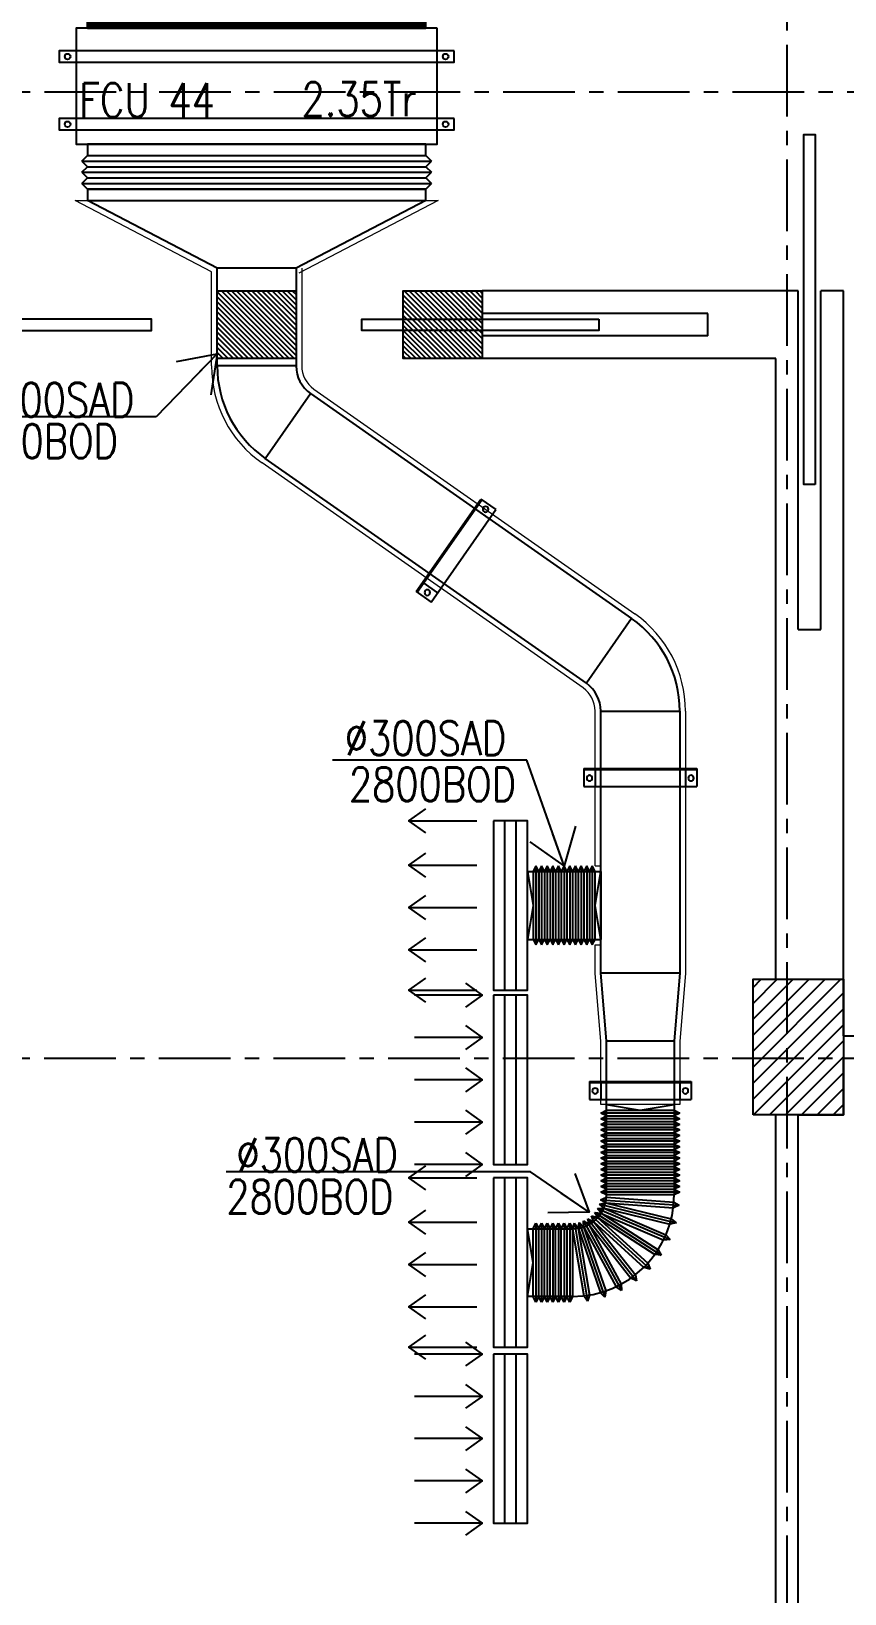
# Model space of a CAD drawing. Header units: millimetres. Extents: x -1288794 to 2153086, y -2701644 to -1335282.
# Drawn here: x 1112566 to 1116171, y -1507341 to -1500419 of the extents above; entities that cross this region are included whole.
import ezdxf

# ---------------------------------------------------------------- set-up
doc = ezdxf.new("R2010")
doc.units = ezdxf.units.MM
doc.header["$LTSCALE"] = 100
doc.linetypes.add('CENTER', pattern=[50.8, 31.75, -6.35, 6.35, -6.35])
for name, color, linetype in [('A-DOOR', 4, 'Continuous'), ('A-GRID', 253, 'CENTER'), ('A-WALL-FULL', 8, 'Continuous'), ('AC-FD', 1, 'Continuous'), ('AC-SAD', 3, 'Continuous'), ('AC-SAD TEXT', 3, 'Continuous'), ('AC-WALL OPENING', 1, 'Continuous'), ('FCU-AC', 160, 'Continuous'), ('M-HANGER', 30, 'Continuous'), ('RETURN GRILL RIGHT', 1, 'Continuous'), ('S-COL- HACT.', 9, 'Continuous'), ('S-COL.', 8, 'Continuous'), ('SUPPLY GRILL RIGHT', 3, 'Continuous')]:
    doc.layers.add(name, color=color, linetype=linetype)
doc.layers.add('INSULATION', color=1, linetype='Continuous', lineweight=5)
doc.styles.add('ROMANS', font='romans.shx', dxfattribs={"width": 0.8})
doc.styles.add('SIMPLEX', font='simplex.shx', dxfattribs={"width": 0.8})
doc.dimstyles.new('100 of DIM2', dxfattribs={"dimscale": 0, "dimtxt": 200, "dimasz": 150, "dimexe": 75, "dimexo": 200, "dimgap": 75, "dimtad": 1, "dimdec": 0, "dimrnd": 5, "dimzin": 0, "dimdsep": 46, "dimtxsty": 'ROMANS', "dimblk": 'ARCHTICK', "dimcen": 100, "dimclrd": 94, "dimclre": 94, "dimclrt": 2, "dimadec": 0, "dimazin": 0, "dimtfac": 1, "dimtdec": 0, "dimtofl": 0, "dimtmove": 2, "dimatfit": 3, "dimldrblk": 'OPEN90', "dimfxl": 75, "dimtolj": 1, "dimtzin": 0, "dimarcsym": 0})

# ---------------------------------------------------------------- blocks, each defined once
blk = doc.blocks.new('_ArchTick')
at = {"color": 0, "linetype": 'ByBlock', "const_width": 0.15}
blk.add_lwpolyline([(-0.5, -0.5), (0.5, 0.5)], dxfattribs=at)
blk = doc.blocks.new('fcu 2.5 tr')
h = blk.add_hatch()
h.set_pattern_fill('NET', color=3)
h.paths.add_polyline_path([(83171.5, -1587743.1), (81671.5, -1587743.1), (81671.5, -1587793.1), (83171.5, -1587793.1)])
at = {"layer": 'FCU-AC', "color": 1}
for p, q in [((83171.5, -1586980.1), (81671.5, -1586980.1)), ((81671.5, -1586980.1), (81671.5, -1587030.1)), ((83171.5, -1587030.1), (83171.5, -1586980.1)), ((81671.5, -1587030.1), (83171.5, -1587030.1)), ((83171.5, -1587180.1), (81671.5, -1587180.1)), ((81671.5, -1587180.1), (81671.5, -1587230.1)), ((83171.5, -1587230.1), (83171.5, -1587180.1)), ((81671.5, -1587230.1), (83171.5, -1587230.1))]:
    blk.add_line(p, q, dxfattribs=at)
at = {"layer": 'FCU-AC'}
for p, q in [((81671.5, -1587030.1), (81646.5, -1587055.1)), ((83196.5, -1587055.1), (81646.5, -1587055.1)), ((81671.5, -1587080.1), (81646.5, -1587055.1)), ((83171.5, -1587030.1), (81671.5, -1587030.1)), ((83196.5, -1587055.1), (83171.5, -1587030.1)), ((83196.5, -1587055.1), (83171.5, -1587080.1)), ((81671.5, -1587080.1), (81646.5, -1587105.1)), ((83196.5, -1587105.1), (81646.5, -1587105.1)), ((81671.5, -1587130.1), (81646.5, -1587105.1)), ((81671.5, -1587130.1), (81646.5, -1587155.1)), ((83171.5, -1587080.1), (81671.5, -1587080.1)), ((83171.5, -1587080.1), (81671.5, -1587080.1)), ((83171.5, -1587130.1), (81671.5, -1587130.1)), ((83171.5, -1587130.1), (81671.5, -1587130.1)), ((83196.5, -1587105.1), (83171.5, -1587080.1)), ((83196.5, -1587105.1), (83171.5, -1587130.1)), ((83196.5, -1587155.1), (83171.5, -1587130.1)), ((83196.5, -1587155.1), (81646.5, -1587155.1)), ((81671.5, -1587180.1), (81646.5, -1587155.1)), ((83196.5, -1587155.1), (83171.5, -1587180.1))]:
    blk.add_line(p, q, dxfattribs=at)
blk.add_lwpolyline([(81621.5, -1587743.1), (83221.5, -1587743.1), (83221.5, -1587230.1), (81621.5, -1587230.1)], close=True, dxfattribs=at)
at = {"layer": 'FCU-AC', "color": 6}
for points in [[(81546.5, -1587343.1), (83296.5, -1587343.1), (83296.5, -1587293.1), (81546.5, -1587293.1)], [(81546.5, -1587643.1), (83296.5, -1587643.1), (83296.5, -1587593.1), (81546.5, -1587593.1)]]:
    blk.add_lwpolyline(points, close=True, dxfattribs=at)
at = {"layer": 'FCU-AC', "color": 3}
blk.add_lwpolyline([(81671.5, -1587793.1), (83171.5, -1587793.1), (83171.5, -1587743.1), (81671.5, -1587743.1)], close=True, dxfattribs=at)
at = {"layer": 'FCU-AC', "color": 6}
for centre in [(81584, -1587318.1), (83259, -1587318.1), (81584, -1587618.1), (83259, -1587618.1)]:
    blk.add_circle(centre, 12.5, dxfattribs=at)
blk = doc.blocks.new('*U328')
at = {"linetype": 'Continuous'}
for p, q in [((-37.5, -226.1), (-37.5, 273.9)), ((42.5, 273.9), (-37.5, 273.9)), ((42.5, 223.9), (-37.5, 223.9)), ((37.5, -226.1), (37.5, 273.9)), ((42.5, -226.1), (42.5, 273.9)), ((42.5, -176.1), (-37.5, -176.1)), ((42.5, -226.1), (-37.5, -226.1))]:
    blk.add_line(p, q, dxfattribs=at)
for centre in [(0, 248.9), (0, -201.1)]:
    blk.add_circle(centre, 12.5, dxfattribs=at)
blk = doc.blocks.new('*U329')
at = {"linetype": 'Continuous'}
for p, q in [((-37.5, -222.9), (-37.5, 277.1)), ((42.5, 277.1), (-37.5, 277.1)), ((37.5, -222.9), (37.5, 277.1)), ((42.5, -222.9), (42.5, 277.1)), ((42.5, 227.1), (-37.5, 227.1)), ((42.5, -172.9), (-37.5, -172.9)), ((42.5, -222.9), (-37.5, -222.9))]:
    blk.add_line(p, q, dxfattribs=at)
for centre in [(0, 252.1), (0, -197.9)]:
    blk.add_circle(centre, 12.5, dxfattribs=at)
blk = doc.blocks.new('*U638')
at = {"linetype": 'Continuous'}
for p, q in [((-37.5, -194.4), (-37.5, 255.6)), ((42.5, 255.6), (-37.5, 255.6)), ((37.5, -194.4), (37.5, 255.6)), ((42.5, -194.4), (42.5, 255.6)), ((42.5, 205.6), (-37.5, 205.6)), ((42.5, -144.4), (-37.5, -144.4)), ((42.5, -194.4), (-37.5, -194.4))]:
    blk.add_line(p, q, dxfattribs=at)
for centre in [(0, 230.6), (0, -169.4)]:
    blk.add_circle(centre, 12.5, dxfattribs=at)
blk = doc.blocks.new('SUPPLY GRILL RIGHT')
at = {"layer": 'SUPPLY GRILL RIGHT'}
for p, q in [((375, 25), (-375, 25)), ((375, -25), (375, 25)), ((375, -25), (-375, -25)), ((375, -75), (375, -25))]:
    blk.add_line(p, q, dxfattribs=at)
blk.add_lwpolyline([(-375, -75), (375, -75), (375, 75), (-375, 75)], close=True, dxfattribs=at)
for points in [[(-375, -450), (-375, -150)], [(-178.5, -450), (-178.5, -150)], [(9, -450), (9, -150)], [(196.5, -450), (196.5, -150)], [(375, -450), (375, -150)]]:
    blk.add_leader(points, dimstyle='100 of DIM2', override={"dimscale": 1, "dimasz": 75, "dimtad": 0, "dimclrd": 0, "dimfxl": 0.2}, dxfattribs=at)
blk = doc.blocks.new('RETURN GRILL RIGHT')
at = {"layer": 'RETURN GRILL RIGHT'}
for p, q in [((375, 25), (-375, 25)), ((375, -25), (-375, -25))]:
    blk.add_line(p, q, dxfattribs=at)
blk.add_lwpolyline([(-375, -75), (375, -75), (375, 75), (-375, 75)], close=True, dxfattribs=at)
for points in [[(-375, -125), (-375, -425)], [(-187.5, -125), (-187.5, -425)], [(0, -125), (0, -425)], [(187.5, -125), (187.5, -425)], [(375, -125), (375, -425)]]:
    blk.add_leader(points, dimstyle='100 of DIM2', override={"dimscale": 1, "dimasz": 75, "dimtad": 0, "dimclrd": 0, "dimfxl": 0.2}, dxfattribs=at)

msp = doc.modelspace()

# ---------------------------------------------------------------- hatches: boundary and pattern name
at = {"layer": 'AC-FD', "linetype": 'ByBlock'}
h = msp.add_hatch(dxfattribs=at)
h.set_pattern_fill('ANSI31', color=256, scale=5, angle=90, style=0)
h.set_pattern_definition([(135, (-478008.599, -1563641.045), (-11.22532015, -11.22532015), [])])
h.paths.add_polyline_path([(1113739.9, -1501868.7), (1113739.9, -1501568.7), (1113389.9, -1501568.6), (1113389.9, -1501868.6)])
at = {"layer": 'AC-WALL OPENING', "linetype": 'ByBlock'}
h = msp.add_hatch(dxfattribs=at)
h.set_pattern_fill('ANSI31', color=256, scale=5, angle=-90, style=0)
h.set_pattern_definition([(315, (2706184.903, -1439753.635), (11.22532015, 11.22532015), [])])
h.paths.add_polyline_path([(1114214.9, -1501568.6), (1114214.9, -1501868.6), (1114564.9, -1501868.6), (1114564.9, -1501568.6)])
at = {"layer": 'S-COL- HACT.', "linetype": 'Continuous', "ltscale": 3}
h = msp.add_hatch(dxfattribs=at)
h.set_pattern_fill('ANSI31', color=256, scale=400, style=0)
h.set_pattern_definition([(45, (2220020.086, -1109556.65), (-35.355339, 35.355339), [])])
h.paths.add_polyline_path([(1115764.9, -1505218.6), (1115764.9, -1504618.6), (1116164.9, -1504618.6), (1116164.9, -1505218.6)])

# ---------------------------------------------------------------- linework, layer by layer
at = {"layer": 'A-DOOR', "ltscale": 3}
for points in [[(1116039.9, -1502426.2), (1115989.9, -1502426.2), (1115989.9, -1500876.2), (1116039.9, -1500876.2), (1116039.9, -1502426.2)], [(1112048.9, -1501693.6), (1112048.9, -1501743.6), (1113098.9, -1501743.6), (1113098.9, -1501693.6), (1112048.9, -1501693.6)], [(1115080.9, -1501693.6), (1115080.9, -1501743.6), (1114030.9, -1501743.6), (1114030.9, -1501693.6), (1115080.9, -1501693.6)]]:
    msp.add_lwpolyline(points, dxfattribs=at)
at = {"layer": 'A-GRID', "ltscale": 0.1}
for p, q in [((1115914.9, -1466442.6), (1115914.9, -1514577)), ((1086209.1, -1500687.6), (1129748.7, -1500687.6)), ((1086207.7, -1504968.6), (1129747.3, -1504968.6))]:
    msp.add_line(p, q, dxfattribs=at)
at = {"layer": 'A-WALL-FULL', "ltscale": 3}
for p, q in [((1115864.9, -1501568.6), (1114564.9, -1501568.6)), ((1114564.9, -1501568.6), (1114564.9, -1501668.6)), ((1115964.9, -1501568.6), (1115864.9, -1501568.6)), ((1115964.9, -1503068.6), (1115964.9, -1501568.6)), ((1116064.9, -1503068.6), (1116064.9, -1501568.6)), ((1116164.9, -1501568.6), (1116064.9, -1501568.6)), ((1116164.9, -1504868.6), (1116164.9, -1501568.6)), ((1115564.9, -1501668.6), (1114564.9, -1501668.6)), ((1115564.9, -1501768.6), (1115564.9, -1501668.6)), ((1115564.9, -1501768.6), (1114564.9, -1501768.6)), ((1114564.9, -1501768.6), (1114564.9, -1501868.6)), ((1115864.9, -1501868.6), (1114564.9, -1501868.6)), ((1115864.9, -1504618.6), (1115864.9, -1501868.6)), ((1115964.9, -1503068.6), (1116064.9, -1503068.6)), ((1116164.9, -1504868.6), (1118364.9, -1504868.6)), ((1116164.9, -1504968.6), (1118364.9, -1504968.6)), ((1115864.9, -1508768.6), (1115864.9, -1505218.6)), ((1115964.9, -1508768.6), (1115964.9, -1505218.6))]:
    msp.add_line(p, q, dxfattribs=at)
at = {"layer": 'A-WALL-FULL', "linetype": 'Continuous', "ltscale": 3}
for p, q in [((1115764.9, -1505218.6), (1115764.9, -1504618.6)), ((1115764.9, -1504618.6), (1115864.9, -1504618.6)), ((1116164.9, -1505218.6), (1116164.9, -1504968.6)), ((1115864.9, -1505218.6), (1115764.9, -1505218.6)), ((1115964.9, -1505218.6), (1116164.9, -1505218.6))]:
    msp.add_line(p, q, dxfattribs=at)
at = {"layer": 'AC-FD', "linetype": 'ByBlock'}
msp.add_lwpolyline([(1113389.9, -1501868.6), (1113389.9, -1501568.6), (1113739.9, -1501568.7), (1113739.9, -1501868.7)], close=True, dxfattribs=at)
at = {"layer": 'AC-SAD'}
for p, q in [((1113389.9, -1501468.6), (1112814.9, -1501168.6)), ((1114314.9, -1501168.6), (1113739.9, -1501468.6)), ((1113739.9, -1501468.6), (1113389.9, -1501468.6)), ((1113389.9, -1501901.2), (1113389.9, -1501468.6)), ((1113739.9, -1501468.6), (1113739.9, -1501901.2)), ((1113739.9, -1501901.2), (1113389.9, -1501901.2)), ((1113603.1, -1502310.8), (1113803.9, -1502024.1)), ((1113803.9, -1502024.1), (1115226.7, -1503020.4)), ((1115025.9, -1503307.1), (1113603.1, -1502310.8)), ((1115226.7, -1503020.4), (1115025.9, -1503307.1)), ((1115089.9, -1503430), (1115439.9, -1503430)), ((1115089.9, -1504591.6), (1115089.9, -1503430)), ((1115439.9, -1503430), (1115439.9, -1504591.6)), ((1114764.9, -1504141.6), (1115089.9, -1504141.6)), ((1114764.9, -1504141.6), (1114789.9, -1504291.6)), ((1114764.9, -1504441.6), (1114764.9, -1504141.6)), ((1114802.4, -1504116.6), (1114789.9, -1504141.6)), ((1114789.9, -1504141.6), (1114789.9, -1504441.6)), ((1114802.4, -1504116.6), (1114802.4, -1504466.6)), ((1114814.9, -1504141.6), (1114802.4, -1504116.6)), ((1114827.4, -1504116.6), (1114814.9, -1504141.6)), ((1114814.9, -1504141.6), (1114814.9, -1504441.6)), ((1114814.9, -1504441.6), (1114814.9, -1504141.6)), ((1114827.4, -1504116.6), (1114827.4, -1504466.6)), ((1114839.9, -1504141.6), (1114827.4, -1504116.6)), ((1114852.4, -1504116.6), (1114839.9, -1504141.6)), ((1114839.9, -1504141.6), (1114839.9, -1504441.6)), ((1114852.4, -1504116.6), (1114852.4, -1504466.6)), ((1114864.9, -1504141.6), (1114852.4, -1504116.6)), ((1114877.4, -1504116.6), (1114864.9, -1504141.6)), ((1114864.9, -1504141.6), (1114864.9, -1504441.6)), ((1114877.4, -1504116.6), (1114877.4, -1504466.6)), ((1114889.9, -1504141.6), (1114877.4, -1504116.6)), ((1114902.4, -1504116.6), (1114889.9, -1504141.6)), ((1114889.9, -1504141.6), (1114889.9, -1504441.6)), ((1114902.4, -1504116.6), (1114902.4, -1504466.6)), ((1114914.9, -1504141.6), (1114902.4, -1504116.6)), ((1114927.4, -1504116.6), (1114914.9, -1504141.6)), ((1114914.9, -1504141.6), (1114914.9, -1504441.6)), ((1114927.4, -1504116.6), (1114927.4, -1504466.6)), ((1114939.9, -1504141.6), (1114927.4, -1504116.6)), ((1114952.4, -1504116.6), (1114939.9, -1504141.6)), ((1114939.9, -1504141.6), (1114939.9, -1504441.6)), ((1114952.4, -1504116.6), (1114952.4, -1504466.6)), ((1114964.9, -1504141.6), (1114952.4, -1504116.6)), ((1114977.4, -1504116.6), (1114964.9, -1504141.6)), ((1114964.9, -1504141.6), (1114964.9, -1504441.6)), ((1114977.4, -1504116.6), (1114977.4, -1504466.6)), ((1114989.9, -1504141.6), (1114977.4, -1504116.6)), ((1115002.4, -1504116.6), (1114989.9, -1504141.6)), ((1114989.9, -1504141.6), (1114989.9, -1504441.6)), ((1115002.4, -1504116.6), (1115002.4, -1504466.6)), ((1115014.9, -1504141.6), (1115002.4, -1504116.6)), ((1115027.4, -1504116.6), (1115014.9, -1504141.6)), ((1115014.9, -1504141.6), (1115014.9, -1504441.6)), ((1115027.4, -1504116.6), (1115027.4, -1504466.6)), ((1115039.9, -1504141.6), (1115027.4, -1504116.6)), ((1115052.4, -1504116.6), (1115039.9, -1504141.6)), ((1115039.9, -1504141.6), (1115039.9, -1504441.6)), ((1115052.4, -1504116.6), (1115052.4, -1504466.6)), ((1115064.9, -1504141.6), (1115052.4, -1504116.6)), ((1115064.9, -1504291.6), (1115089.9, -1504141.6)), ((1115064.9, -1504441.6), (1115064.9, -1504141.6)), ((1115089.9, -1504141.6), (1115089.9, -1504441.6)), ((1114789.9, -1504291.6), (1114764.9, -1504441.6)), ((1115089.9, -1504441.6), (1115064.9, -1504291.6)), ((1114764.9, -1504441.6), (1115089.9, -1504441.6)), ((1114789.9, -1504441.6), (1114802.4, -1504466.6)), ((1114802.4, -1504466.6), (1114814.9, -1504441.6)), ((1114814.9, -1504441.6), (1114827.4, -1504466.6)), ((1114827.4, -1504466.6), (1114839.9, -1504441.6)), ((1114839.9, -1504441.6), (1114852.4, -1504466.6)), ((1114852.4, -1504466.6), (1114864.9, -1504441.6)), ((1114864.9, -1504441.6), (1114877.4, -1504466.6)), ((1114877.4, -1504466.6), (1114889.9, -1504441.6)), ((1114889.9, -1504441.6), (1114902.4, -1504466.6)), ((1114902.4, -1504466.6), (1114914.9, -1504441.6)), ((1114914.9, -1504441.6), (1114927.4, -1504466.6)), ((1114927.4, -1504466.6), (1114939.9, -1504441.6)), ((1114939.9, -1504441.6), (1114952.4, -1504466.6)), ((1114952.4, -1504466.6), (1114964.9, -1504441.6)), ((1114964.9, -1504441.6), (1114977.4, -1504466.6)), ((1114977.4, -1504466.6), (1114989.9, -1504441.6)), ((1114989.9, -1504441.6), (1115002.4, -1504466.6)), ((1115002.4, -1504466.6), (1115014.9, -1504441.6)), ((1115014.9, -1504441.6), (1115027.4, -1504466.6)), ((1115027.4, -1504466.6), (1115039.9, -1504441.6)), ((1115039.9, -1504441.6), (1115052.4, -1504466.6)), ((1115052.4, -1504466.6), (1115064.9, -1504441.6)), ((1115439.9, -1504591.6), (1115089.9, -1504591.6)), ((1115114.9, -1504891.6), (1115089.9, -1504591.6)), ((1115439.9, -1504591.6), (1115414.9, -1504891.6)), ((1115114.9, -1504891.6), (1115414.9, -1504891.6)), ((1115114.9, -1505573.6), (1115114.9, -1504891.6)), ((1115414.9, -1504891.6), (1115414.9, -1505573.6)), ((1115114.9, -1505173.6), (1115264.9, -1505198.6)), ((1115264.9, -1505198.6), (1115414.9, -1505173.6)), ((1115089.9, -1505211.1), (1115114.9, -1505198.6)), ((1115439.9, -1505211.1), (1115089.9, -1505211.1)), ((1115114.9, -1505223.6), (1115089.9, -1505211.1)), ((1115089.9, -1505236.1), (1115114.9, -1505223.6)), ((1115439.9, -1505236.1), (1115089.9, -1505236.1)), ((1115114.9, -1505248.6), (1115089.9, -1505236.1)), ((1115089.9, -1505261.1), (1115114.9, -1505248.6)), ((1115114.9, -1505198.6), (1115414.9, -1505198.6)), ((1115114.9, -1505223.6), (1115414.9, -1505223.6)), ((1115114.9, -1505248.6), (1115414.9, -1505248.6)), ((1115414.9, -1505198.6), (1115439.9, -1505211.1)), ((1115439.9, -1505211.1), (1115414.9, -1505223.6)), ((1115414.9, -1505223.6), (1115439.9, -1505236.1)), ((1115439.9, -1505236.1), (1115414.9, -1505248.6)), ((1115414.9, -1505248.6), (1115439.9, -1505261.1)), ((1115439.9, -1505261.1), (1115089.9, -1505261.1)), ((1115114.9, -1505273.6), (1115089.9, -1505261.1)), ((1115089.9, -1505286.1), (1115114.9, -1505273.6)), ((1115439.9, -1505286.1), (1115089.9, -1505286.1)), ((1115114.9, -1505298.6), (1115089.9, -1505286.1)), ((1115089.9, -1505311.1), (1115114.9, -1505298.6)), ((1115439.9, -1505311.1), (1115089.9, -1505311.1)), ((1115114.9, -1505323.6), (1115089.9, -1505311.1)), ((1115089.9, -1505336.1), (1115114.9, -1505323.6)), ((1115114.9, -1505273.6), (1115414.9, -1505273.6)), ((1115114.9, -1505298.6), (1115414.9, -1505298.6)), ((1115114.9, -1505323.6), (1115414.9, -1505323.6)), ((1115439.9, -1505261.1), (1115414.9, -1505273.6)), ((1115414.9, -1505273.6), (1115439.9, -1505286.1)), ((1115439.9, -1505286.1), (1115414.9, -1505298.6)), ((1115414.9, -1505298.6), (1115439.9, -1505311.1)), ((1115439.9, -1505311.1), (1115414.9, -1505323.6)), ((1115414.9, -1505323.6), (1115439.9, -1505336.1)), ((1115439.9, -1505336.1), (1115089.9, -1505336.1)), ((1115114.9, -1505348.6), (1115089.9, -1505336.1)), ((1115089.9, -1505361.1), (1115114.9, -1505348.6)), ((1115439.9, -1505361.1), (1115089.9, -1505361.1)), ((1115114.9, -1505373.6), (1115089.9, -1505361.1)), ((1115089.9, -1505386.1), (1115114.9, -1505373.6)), ((1115439.9, -1505386.1), (1115089.9, -1505386.1)), ((1115114.9, -1505398.6), (1115089.9, -1505386.1)), ((1115114.9, -1505348.6), (1115414.9, -1505348.6)), ((1115114.9, -1505373.6), (1115414.9, -1505373.6)), ((1115439.9, -1505336.1), (1115414.9, -1505348.6)), ((1115414.9, -1505348.6), (1115439.9, -1505361.1)), ((1115439.9, -1505361.1), (1115414.9, -1505373.6)), ((1115414.9, -1505373.6), (1115439.9, -1505386.1)), ((1115439.9, -1505386.1), (1115414.9, -1505398.6)), ((1115089.9, -1505411.1), (1115114.9, -1505398.6)), ((1115439.9, -1505411.1), (1115089.9, -1505411.1)), ((1115114.9, -1505423.6), (1115089.9, -1505411.1)), ((1115089.9, -1505436.1), (1115114.9, -1505423.6)), ((1115439.9, -1505436.1), (1115089.9, -1505436.1)), ((1115114.9, -1505448.6), (1115089.9, -1505436.1)), ((1115089.9, -1505461.1), (1115114.9, -1505448.6)), ((1115439.9, -1505461.1), (1115089.9, -1505461.1)), ((1115114.9, -1505473.6), (1115089.9, -1505461.1)), ((1115114.9, -1505398.6), (1115414.9, -1505398.6)), ((1115114.9, -1505423.6), (1115414.9, -1505423.6)), ((1115114.9, -1505448.6), (1115414.9, -1505448.6)), ((1115414.9, -1505398.6), (1115439.9, -1505411.1)), ((1115439.9, -1505411.1), (1115414.9, -1505423.6)), ((1115414.9, -1505423.6), (1115439.9, -1505436.1)), ((1115439.9, -1505436.1), (1115414.9, -1505448.6)), ((1115414.9, -1505448.6), (1115439.9, -1505461.1)), ((1115439.9, -1505461.1), (1115414.9, -1505473.6)), ((1115089.9, -1505486.1), (1115114.9, -1505473.6)), ((1115439.9, -1505486.1), (1115089.9, -1505486.1)), ((1115114.9, -1505498.6), (1115089.9, -1505486.1)), ((1115089.9, -1505511.1), (1115114.9, -1505498.6)), ((1115439.9, -1505511.1), (1115089.9, -1505511.1)), ((1115114.9, -1505523.6), (1115089.9, -1505511.1)), ((1115089.9, -1505536.1), (1115114.9, -1505523.6)), ((1115114.9, -1505473.6), (1115414.9, -1505473.6)), ((1115114.9, -1505498.6), (1115414.9, -1505498.6)), ((1115114.9, -1505523.6), (1115414.9, -1505523.6)), ((1115414.9, -1505473.6), (1115439.9, -1505486.1)), ((1115439.9, -1505486.1), (1115414.9, -1505498.6)), ((1115414.9, -1505498.6), (1115439.9, -1505511.1)), ((1115439.9, -1505511.1), (1115414.9, -1505523.6)), ((1115414.9, -1505523.6), (1115439.9, -1505536.1)), ((1115088.7, -1505594.9), (1115114.5, -1505584.2)), ((1115088.7, -1505594.9), (1115437.8, -1505619.7)), ((1115112.8, -1505609.2), (1115088.7, -1505594.9)), ((1115439.9, -1505536.1), (1115089.9, -1505536.1)), ((1115114.9, -1505548.6), (1115089.9, -1505536.1)), ((1115089.9, -1505561.1), (1115114.9, -1505548.6)), ((1115439.9, -1505561.1), (1115089.9, -1505561.1)), ((1115114.9, -1505573.6), (1115089.9, -1505561.1)), ((1115114.5, -1505584.2), (1115413.8, -1505605.5)), ((1115114.9, -1505548.6), (1115414.9, -1505548.6)), ((1115414.9, -1505573.6), (1115114.9, -1505573.6)), ((1115439.9, -1505536.1), (1115414.9, -1505548.6)), ((1115414.9, -1505548.6), (1115439.9, -1505561.1)), ((1115439.9, -1505561.1), (1115414.9, -1505573.6)), ((1115049, -1505666.9), (1115308.1, -1505902.3)), ((1115059.1, -1505693), (1115049, -1505666.9)), ((1115049, -1505666.9), (1115075.9, -1505674.5)), ((1115063.3, -1505651.7), (1115357.8, -1505840.8)), ((1115077.6, -1505675.7), (1115063.3, -1505651.7)), ((1115063.3, -1505651.7), (1115091.1, -1505654.7)), ((1115074.9, -1505634.3), (1115102.8, -1505632.6)), ((1115074.9, -1505634.3), (1115396.7, -1505771.9)), ((1115093, -1505655.6), (1115074.9, -1505634.3)), ((1115075.9, -1505674.5), (1115298, -1505876.2)), ((1115083.5, -1505615.2), (1115110.7, -1505608.9)), ((1115083.5, -1505615.2), (1115423.6, -1505697.5)), ((1115104.8, -1505633.2), (1115083.5, -1505615.2)), ((1115091.1, -1505654.7), (1115343.6, -1505816.8)), ((1115093, -1505655.6), (1115368.8, -1505773.6)), ((1115102.8, -1505632.6), (1115378.7, -1505750.6)), ((1115104.8, -1505633.2), (1115396.4, -1505703.8)), ((1115110.7, -1505608.9), (1115402.3, -1505679.5)), ((1115112.8, -1505609.2), (1115412, -1505630.4)), ((1115437.8, -1505619.7), (1115412, -1505630.4)), ((1115413.8, -1505605.5), (1115437.8, -1505619.7)), ((1114789.9, -1505873.6), (1114764.9, -1505723.6)), ((1114764.9, -1505723.6), (1114964.9, -1505723.6)), ((1114789.9, -1505723.6), (1114802.4, -1505698.6)), ((1114789.9, -1506023.6), (1114789.9, -1505723.6)), ((1114802.4, -1505698.6), (1114802.4, -1506048.6)), ((1114802.4, -1505698.6), (1114814.9, -1505723.6)), ((1114814.9, -1505723.6), (1114827.4, -1505698.6)), ((1114814.9, -1506023.6), (1114814.9, -1505723.6)), ((1114827.4, -1505698.6), (1114827.4, -1506048.6)), ((1114827.4, -1505698.6), (1114839.9, -1505723.6)), ((1114839.9, -1505723.6), (1114852.4, -1505698.6)), ((1114839.9, -1506023.6), (1114839.9, -1505723.6)), ((1114852.4, -1505698.6), (1114852.4, -1506048.6)), ((1114852.4, -1505698.6), (1114864.9, -1505723.6)), ((1114864.9, -1505723.6), (1114877.4, -1505698.6)), ((1114864.9, -1506023.6), (1114864.9, -1505723.6)), ((1114877.4, -1505698.6), (1114877.4, -1506048.6)), ((1114877.4, -1505698.6), (1114889.9, -1505723.6)), ((1114889.9, -1505723.6), (1114902.4, -1505698.6)), ((1114889.9, -1506023.6), (1114889.9, -1505723.6)), ((1114902.4, -1505698.6), (1114902.4, -1506048.6)), ((1114902.4, -1505698.6), (1114914.9, -1505723.6)), ((1114914.9, -1505723.6), (1114927.4, -1505698.6)), ((1114914.9, -1506023.6), (1114914.9, -1505723.6)), ((1114927.4, -1505698.6), (1114927.4, -1506048.6)), ((1114927.4, -1505698.6), (1114939.9, -1505723.6)), ((1114939.9, -1505723.6), (1114952.4, -1505698.6)), ((1114939.9, -1505723.6), (1114939.9, -1506023.6)), ((1114952.4, -1505698.6), (1114952.4, -1506048.6)), ((1114952.4, -1505698.6), (1114964.9, -1505723.6)), ((1114964.9, -1505723.6), (1114964.9, -1506023.6)), ((1114965.1, -1505725.7), (1114973.3, -1505699)), ((1114965.1, -1505725.7), (1115014.9, -1506021.5)), ((1114973.3, -1505699), (1115031.4, -1506044.1)), ((1114973.3, -1505699), (1114989.8, -1505721.6)), ((1114989.8, -1505721.6), (1115039.6, -1506017.4)), ((1114990.4, -1505723.6), (1114994, -1505695.8)), ((1114990.4, -1505723.6), (1115088.5, -1506007)), ((1114994, -1505695.8), (1115108.5, -1506026.6)), ((1114994, -1505695.8), (1115014, -1505715.4)), ((1115013.9, -1505689.3), (1115181.7, -1505996.5)), ((1115014.9, -1505717.3), (1115013.9, -1505689.3)), ((1115013.9, -1505689.3), (1115036.8, -1505705.3)), ((1115014, -1505715.4), (1115112.1, -1505998.9)), ((1115014.9, -1505717.3), (1115158.7, -1505980.5)), ((1115032.4, -1505679.6), (1115248.8, -1505954.7)), ((1115038, -1505707), (1115032.4, -1505679.6)), ((1115032.4, -1505679.6), (1115057.7, -1505691.5)), ((1115036.8, -1505705.3), (1115180.6, -1505968.5)), ((1115038, -1505707), (1115223.5, -1505942.7)), ((1115057.7, -1505691.5), (1115243.2, -1505927.3)), ((1115059.1, -1505693), (1115281.2, -1505894.7)), ((1115077.6, -1505675.7), (1115330.1, -1505837.8)), ((1115423.6, -1505697.5), (1115396.4, -1505703.8)), ((1115402.3, -1505679.5), (1115423.6, -1505697.5)), ((1115396.7, -1505771.9), (1115368.8, -1505773.6)), ((1115378.7, -1505750.6), (1115396.7, -1505771.9)), ((1114764.9, -1506023.6), (1114789.9, -1505873.6)), ((1115298, -1505876.2), (1115308.1, -1505902.3)), ((1115357.8, -1505840.8), (1115330.1, -1505837.8)), ((1115343.6, -1505816.8), (1115357.8, -1505840.8)), ((1115248.8, -1505954.7), (1115223.5, -1505942.7)), ((1115243.2, -1505927.3), (1115248.8, -1505954.7)), ((1115308.1, -1505902.3), (1115281.2, -1505894.7)), ((1115039.6, -1506017.4), (1115031.4, -1506044.1)), ((1115108.5, -1506026.6), (1115088.5, -1506007)), ((1115112.1, -1505998.9), (1115108.5, -1506026.6)), ((1115181.7, -1505996.5), (1115158.7, -1505980.5)), ((1115180.6, -1505968.5), (1115181.7, -1505996.5)), ((1114964.9, -1506023.6), (1114764.9, -1506023.6)), ((1114802.4, -1506048.6), (1114789.9, -1506023.6)), ((1114814.9, -1506023.6), (1114802.4, -1506048.6)), ((1114827.4, -1506048.6), (1114814.9, -1506023.6)), ((1114839.9, -1506023.6), (1114827.4, -1506048.6)), ((1114852.4, -1506048.6), (1114839.9, -1506023.6)), ((1114864.9, -1506023.6), (1114852.4, -1506048.6)), ((1114877.4, -1506048.6), (1114864.9, -1506023.6)), ((1114889.9, -1506023.6), (1114877.4, -1506048.6)), ((1114902.4, -1506048.6), (1114889.9, -1506023.6)), ((1114914.9, -1506023.6), (1114902.4, -1506048.6)), ((1114927.4, -1506048.6), (1114914.9, -1506023.6)), ((1114939.9, -1506023.6), (1114927.4, -1506048.6)), ((1114952.4, -1506048.6), (1114939.9, -1506023.6)), ((1114964.9, -1506023.6), (1114952.4, -1506048.6)), ((1115031.4, -1506044.1), (1115014.9, -1506021.5))]:
    msp.add_line(p, q, dxfattribs=at)
for centre, radius, start, end in [((1113889.9, -1501901.2), 500, 180, 235), ((1113889.9, -1501901.2), 150, 180, 235), ((1114939.9, -1503430), 500, 0, 55), ((1114939.9, -1503430), 150, 0, 55), ((1114964.9, -1505573.6), 450, 270, 0), ((1114964.9, -1505573.6), 150, 270, 0)]:
    msp.add_arc(centre, radius, start, end, dxfattribs=at)
at = {"layer": 'AC-WALL OPENING', "linetype": 'ByBlock'}
msp.add_lwpolyline([(1114564.9, -1501568.6), (1114564.9, -1501868.6), (1114214.9, -1501868.6), (1114214.9, -1501568.6)], close=True, dxfattribs=at)
at = {"layer": 'INSULATION'}
for p, q in [((1112760.9, -1501168.6), (1112814.9, -1501168.6)), ((1113364.9, -1501483.8), (1112760.9, -1501168.6)), ((1114368.9, -1501168.6), (1113751.5, -1501490.8)), ((1114314.9, -1501168.6), (1114368.9, -1501168.6)), ((1113364.9, -1501901.2), (1113364.9, -1501483.8)), ((1113764.9, -1501468.6), (1113764.9, -1501901.2)), ((1113818.2, -1502003.6), (1115241, -1502999.9)), ((1115011.6, -1503327.6), (1113588.8, -1502331.3)), ((1115064.9, -1504116.6), (1115064.9, -1503430)), ((1115464.9, -1503430), (1115464.9, -1504592.6)), ((1115064.9, -1504116.6), (1115089.9, -1504116.6)), ((1115064.9, -1504592.6), (1115064.9, -1504466.6)), ((1115064.9, -1504466.6), (1115089.9, -1504466.6)), ((1115089.9, -1504892.6), (1115064.9, -1504592.6)), ((1115464.9, -1504592.6), (1115439.9, -1504892.6)), ((1115089.9, -1505173.6), (1115089.9, -1504892.6)), ((1115439.9, -1504892.6), (1115439.9, -1505173.6)), ((1115439.9, -1505173.6), (1115089.9, -1505173.6))]:
    msp.add_line(p, q, dxfattribs=at)
for centre, radius, start, end in [((1113889.9, -1501901.2), 525, 180, 235), ((1113889.9, -1501901.2), 125, 180, 235), ((1114939.9, -1503430), 525, 360, 55), ((1114939.9, -1503430), 125, 0, 55)]:
    msp.add_arc(centre, radius, start, end, dxfattribs=at)
at = {"layer": 'S-COL.', "linetype": 'Continuous', "ltscale": 3}
msp.add_lwpolyline([(1115764.9, -1505218.6), (1115764.9, -1504618.6), (1116164.9, -1504618.6), (1116164.9, -1505218.6)], close=True, dxfattribs=at)
msp.add_lwpolyline([(1115764.9, -1505218.6), (1115764.9, -1504618.6), (1116164.9, -1504618.6), (1116164.9, -1505218.6)], close=True, dxfattribs=at)
msp.add_lwpolyline([(1115764.9, -1505218.6), (1115764.9, -1504618.6), (1116164.9, -1504618.6), (1116164.9, -1505218.6)], close=True, dxfattribs=at)

# ---------------------------------------------------------------- block references
at = {"layer": 'FCU-AC', "color": 3, "rotation": 180}
msp.add_blockref('fcu 2.5 tr', (1195986.4, -3088148.7), dxfattribs=at)
at = {"layer": 'M-HANGER', "xscale": -1}
for name, p, rotation in [('*U328', (1114436.6, -1502740.4), 324.9999999999482), ('*U329', (1115237.8, -1503727.3), 270), ('*U638', (1115234.3, -1505113.2), 270)]:
    msp.add_blockref(name, p, dxfattribs=dict(at, rotation=rotation))
at = {"layer": 'RETURN GRILL RIGHT', "rotation": 270}
for p in [(1114689.9, -1505063.6), (1114689.9, -1506653.6)]:
    msp.add_blockref('RETURN GRILL RIGHT', p, dxfattribs=at)
at = {"layer": 'SUPPLY GRILL RIGHT', "rotation": 270}
for p in [(1114689.9, -1504291.6), (1114689.9, -1505873.6)]:
    msp.add_blockref('SUPPLY GRILL RIGHT', p, dxfattribs=at)

# ---------------------------------------------------------------- texts
at = {"layer": 'AC-SAD TEXT', "style": 'SIMPLEX', "width": 0.8}
for s, p in [('FCU 44', (1112778.4, -1500798.9)), ('2.35Tr', (1113764.3, -1500794.5)), ('350X300SAD', (1111999.9, -1502126.1)), ('2800BOD', (1112210.2, -1502309.8)), ('%%C300SAD', (1113955.9, -1503625.6)), ('2800BOD', (1113974, -1503829.6)), ('%%C300SAD', (1113475.7, -1505471.7)), ('2800BOD', (1113430.7, -1505656.5))]:
    msp.add_text(s, height=150, dxfattribs=at).set_placement(p)

# ---------------------------------------------------------------- leaders
at = {"layer": 'AC-SAD TEXT'}
for points in [[(1113389.9, -1501847.6), (1113119.9, -1502126.1), (1111989.9, -1502126.1)], [(1114927.4, -1504116.6), (1114762.9, -1503647.5), (1113900.8, -1503647.5)], [(1115038.2, -1505650.6), (1114778.1, -1505471.7), (1113430.3, -1505471.7)]]:
    msp.add_leader(points, dimstyle='100 of DIM2', override={"dimscale": 1, "dimtad": 0, "dimfxl": 0.2}, dxfattribs=at)

doc.saveas('drawing.dxf')
